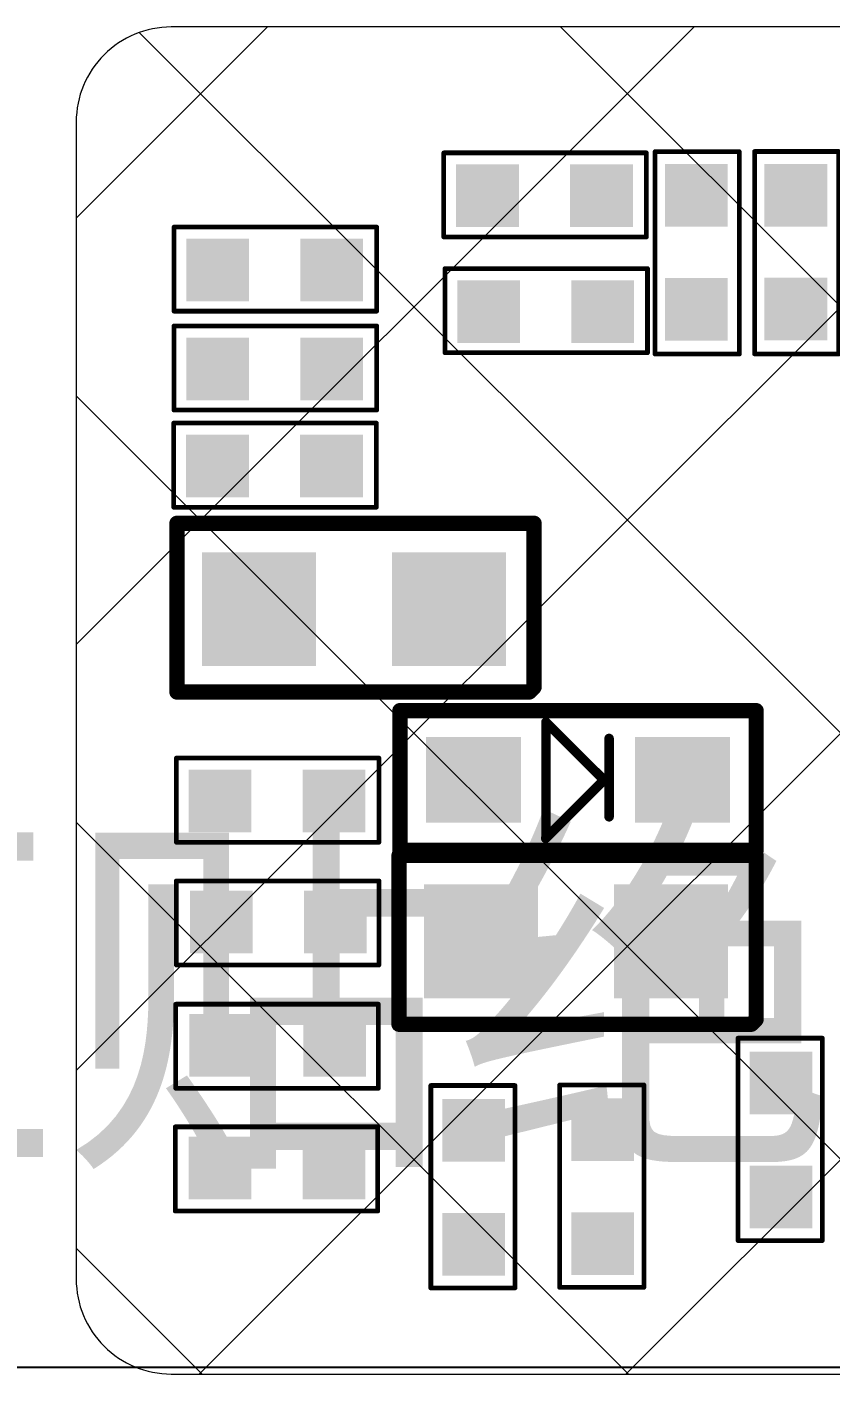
# Model space of a CAD drawing. Header units: millimetres. Extents: x 1167 to 2098, y -78 to 499.
# Drawn here: x 1906.16 to 1910.38, y 272.77 to 279.86 of the extents above; entities that cross this region are included whole.
import ezdxf

# ---------------------------------------------------------------- set-up
doc = ezdxf.new("R2010")
doc.units = ezdxf.units.MM
doc.layers.get('0').update_dxf_attribs({"lineweight": 5})
doc.layers.add('DIM', color=3, linetype='Continuous', lineweight=5)
doc.layers.add('MFPC', color=50, linetype='Continuous', lineweight=5)
for name, color, linetype in [('TOPLAYER', 1, 'Continuous'), ('TOPOVERLAY', 2, 'Continuous'), ('TOPPASTE', 8, 'Continuous'), ('TOPSOLDER', 216, 'Continuous')]:
    doc.layers.add(name, color=color, linetype=linetype)
doc.styles.add('RD', font='ROMAND.shx', dxfattribs={"width": 0.8})
doc.styles.add('宋体', font='')
doc.styles.get('宋体').set_extended_font_data('SimSun')
doc.dimstyles.new('DIM', dxfattribs={"dimtxt": 1.5, "dimasz": 0.8, "dimexe": 0, "dimexo": 0.5, "dimgap": 0.11, "dimtad": 0, "dimzin": 1, "dimdsep": 46, "dimtxsty": 'RD', "dimcen": 0, "dimclrd": 256, "dimclre": 256, "dimclrt": 256, "dimadec": 0, "dimazin": 0, "dimtm": 1e-09, "dimtfac": 1, "dimtofl": 0, "dimtmove": 0, "dimatfit": 3, "dimfxl": 1, "dimlwe": -1, "dimarcsym": 0})

# ---------------------------------------------------------------- blocks, each defined once
blk = doc.blocks.new('0201_4')
at = {"layer": 'TOPLAYER'}
for points in [[(0.164998, -0.165001), (0.164998, 0.165001), (-0.164998, -0.165001), (-0.164998, 0.165001)], [(0.764997, -0.165001), (0.764997, 0.165001), (0.435, -0.165001), (0.435, 0.165001)]]:
    blk.add_solid(points, dxfattribs=at)
at = {"layer": 'TOPOVERLAY', "const_width": 0.025001}
for points in [[(-0.23, -0.217), (-0.23, 0.225999)], [(-0.23, 0.225999), (-0.181, 0.225999)], [(-0.18, 0.225999), (0.836, 0.225999)], [(0.836, -0.217), (0.836, 0.225999)], [(-0.23, -0.217), (0.836, -0.217)]]:
    blk.add_lwpolyline(points, dxfattribs=at)
at = {"layer": 'TOPOVERLAY', "const_width": 0.012499}
for points in [[(-0.23625, 0.225999, 1), (-0.223749, 0.225999, 1)], [(-0.23625, 0.225999, 1), (-0.223749, 0.225999, 1)], [(-0.187251, 0.225999, 1), (-0.174749, 0.225999, 1)], [(-0.186251, 0.225999, 1), (-0.173749, 0.225999, 1)], [(0.829749, 0.225999, 1), (0.842251, 0.225999, 1)], [(0.829749, 0.225999, 1), (0.842251, 0.225999, 1)], [(-0.23625, -0.217, 1), (-0.223749, -0.217, 1)], [(-0.23625, -0.217, 1), (-0.223749, -0.217, 1)], [(0.829749, -0.217, 1), (0.842251, -0.217, 1)], [(0.829749, -0.217, 1), (0.842251, -0.217, 1)]]:
    blk.add_lwpolyline(points, format="xyb", close=True, dxfattribs=at)
at = {"layer": 'TOPPASTE'}
for points in [[(0.164998, -0.165001), (0.164998, 0.165001), (-0.164998, -0.165001), (-0.164998, 0.165001)], [(0.764997, -0.165001), (0.764997, 0.165001), (0.435, -0.165001), (0.435, 0.165001)]]:
    blk.add_solid(points, dxfattribs=at)
at = {"layer": 'TOPSOLDER'}
for points in [[(0.164998, -0.165001), (0.164998, 0.165001), (-0.164998, -0.165001), (-0.164998, 0.165001)], [(0.764997, -0.165001), (0.764997, 0.165001), (0.435, -0.165001), (0.435, 0.165001)]]:
    blk.add_solid(points, dxfattribs=at)
blk = doc.blocks.new('DIODE_SCHOTTKY_14')
at = {"layer": 'TOPLAYER'}
for points in [[(-0.249999, -0.224998), (0.249999, -0.224998), (-0.249999, 0.224998), (0.249999, 0.224998)], [(0.849998, -0.224998), (1.349997, -0.224998), (0.849998, 0.224998), (1.349997, 0.224998)]]:
    blk.add_solid(points, dxfattribs=at)
at = {"layer": 'TOPOVERLAY'}
for points, const_width in [([(-0.387835, 0.364609), (1.486865, 0.364609)], 0.08001), ([(-0.387835, -0.37039), (-0.387835, 0.364609)], 0.08001), ([(1.486865, -0.37039), (1.486865, 0.364609)], 0.08001), ([(0.380865, -0.30639), (0.380865, 0.304251)], 0.05), ([(0.380865, 0.304251), (0.686186, -0.001069)], 0.05), ([(0.713064, -0.19479), (0.713064, 0.218011)], 0.05), ([(0.379265, -0.30799), (0.686186, -0.001069)], 0.05), ([(-0.387835, -0.37039), (1.486865, -0.37039)], 0.08001)]:
    blk.add_lwpolyline(points, dxfattribs=dict(at, const_width=const_width))
for points, const_width in [([(-0.407838, 0.364609, 1), (-0.367833, 0.364609, 1)], 0.040005), ([(-0.407838, 0.364609, 1), (-0.367833, 0.364609, 1)], 0.040005), ([(1.466863, 0.364609, 1), (1.506868, 0.364609, 1)], 0.040005), ([(1.466863, 0.364609, 1), (1.506868, 0.364609, 1)], 0.040005), ([(0.368366, 0.304251, 1), (0.393365, 0.304251, 1)], 0.024999), ([(0.368366, 0.304251, 1), (0.393365, 0.304251, 1)], 0.024999), ([(0.700565, 0.218011, 1), (0.725564, 0.218011, 1)], 0.024999), ([(0.673687, -0.001069, 1), (0.698685, -0.001069, 1)], 0.024999), ([(0.673687, -0.001069, 1), (0.698685, -0.001069, 1)], 0.024999), ([(0.700565, -0.19479, 1), (0.725564, -0.19479, 1)], 0.024999), ([(0.366766, -0.30799, 1), (0.391765, -0.30799, 1)], 0.024999), ([(0.368366, -0.30639, 1), (0.393365, -0.30639, 1)], 0.024999), ([(-0.407838, -0.37039, 1), (-0.367833, -0.37039, 1)], 0.040005), ([(-0.407838, -0.37039, 1), (-0.367833, -0.37039, 1)], 0.040005), ([(1.466863, -0.37039, 1), (1.506868, -0.37039, 1)], 0.040005), ([(1.466863, -0.37039, 1), (1.506868, -0.37039, 1)], 0.040005)]:
    blk.add_lwpolyline(points, format="xyb", close=True, dxfattribs=dict(at, const_width=const_width))
at = {"layer": 'TOPPASTE'}
for points in [[(-0.249999, -0.224998), (0.249999, -0.224998), (-0.249999, 0.224998), (0.249999, 0.224998)], [(0.849998, -0.224998), (1.349997, -0.224998), (0.849998, 0.224998), (1.349997, 0.224998)]]:
    blk.add_solid(points, dxfattribs=at)
at = {"layer": 'TOPSOLDER'}
for points in [[(-0.249999, -0.224998), (0.249999, -0.224998), (-0.249999, 0.224998), (0.249999, 0.224998)], [(0.849998, -0.224998), (1.349997, -0.224998), (0.849998, 0.224998), (1.349997, 0.224998)]]:
    blk.add_solid(points, dxfattribs=at)
blk = doc.blocks.new('0402S_16')
at = {"layer": 'TOPLAYER'}
for points in [[(-0.248054, 0.305189), (-0.848053, 0.305189), (-0.248054, -0.29481), (-0.848053, -0.29481)], [(0.751944, 0.305189), (0.151945, 0.305189), (0.751944, -0.29481), (0.151945, -0.29481)]]:
    blk.add_solid(points, dxfattribs=at)
at = {"layer": 'TOPOVERLAY', "const_width": 0.08001}
for points in [[(-0.979853, 0.457589), (0.899747, 0.457589)], [(-0.979853, -0.431411), (-0.979853, 0.457589)], [(0.899747, -0.406011), (0.899747, 0.457589)], [(-0.979853, -0.431411), (0.874347, -0.431411)], [(0.874347, -0.431411), (0.899747, -0.406011)]]:
    blk.add_lwpolyline(points, dxfattribs=at)
at = {"layer": 'TOPOVERLAY', "const_width": 0.040005}
for points in [[(-0.999856, 0.457589, 1), (-0.959851, 0.457589, 1)], [(-0.999856, 0.457589, 1), (-0.959851, 0.457589, 1)], [(0.879744, 0.457589, 1), (0.919749, 0.457589, 1)], [(0.879744, 0.457589, 1), (0.919749, 0.457589, 1)], [(-0.999856, -0.431411, 1), (-0.959851, -0.431411, 1)], [(-0.999856, -0.431411, 1), (-0.959851, -0.431411, 1)], [(0.854344, -0.431411, 1), (0.894349, -0.431411, 1)], [(0.854344, -0.431411, 1), (0.894349, -0.431411, 1)], [(0.879744, -0.406011, 1), (0.919749, -0.406011, 1)], [(0.879744, -0.406011, 1), (0.919749, -0.406011, 1)]]:
    blk.add_lwpolyline(points, format="xyb", close=True, dxfattribs=at)
at = {"layer": 'TOPPASTE'}
for points in [[(-0.248054, 0.305189), (-0.848053, 0.305189), (-0.248054, -0.29481), (-0.848053, -0.29481)], [(0.751944, 0.305189), (0.151945, 0.305189), (0.751944, -0.29481), (0.151945, -0.29481)]]:
    blk.add_solid(points, dxfattribs=at)
at = {"layer": 'TOPSOLDER'}
for points in [[(-0.248054, 0.305189), (-0.848053, 0.305189), (-0.248054, -0.29481), (-0.848053, -0.29481)], [(0.751944, 0.305189), (0.151945, 0.305189), (0.751944, -0.29481), (0.151945, -0.29481)]]:
    blk.add_solid(points, dxfattribs=at)
blk = doc.blocks.new('0201_19')
at = {"layer": 'TOPLAYER'}
for points in [[(0.164998, -0.165001), (0.164998, 0.165001), (-0.164998, -0.165001), (-0.164998, 0.165001)], [(0.764997, -0.165001), (0.764997, 0.165001), (0.435, -0.165001), (0.435, 0.165001)]]:
    blk.add_solid(points, dxfattribs=at)
at = {"layer": 'TOPOVERLAY', "const_width": 0.025001}
for points in [[(-0.23, 0.225999), (-0.181, 0.225999)], [(-0.23, 0.225999), (-0.23, -0.217)], [(-0.18, 0.225999), (0.836, 0.225999)], [(0.836, 0.225999), (0.836, -0.217)], [(-0.23, -0.217), (0.836, -0.217)]]:
    blk.add_lwpolyline(points, dxfattribs=at)
at = {"layer": 'TOPOVERLAY', "const_width": 0.012499}
for points in [[(-0.23625, 0.225999, 1), (-0.223749, 0.225999, 1)], [(-0.23625, 0.225999, 1), (-0.223749, 0.225999, 1)], [(-0.187251, 0.225999, 1), (-0.174749, 0.225999, 1)], [(-0.186251, 0.225999, 1), (-0.173749, 0.225999, 1)], [(0.829749, 0.225999, 1), (0.842251, 0.225999, 1)], [(0.829749, 0.225999, 1), (0.842251, 0.225999, 1)], [(-0.23625, -0.217, 1), (-0.223749, -0.217, 1)], [(-0.23625, -0.217, 1), (-0.223749, -0.217, 1)], [(0.829749, -0.217, 1), (0.842251, -0.217, 1)], [(0.829749, -0.217, 1), (0.842251, -0.217, 1)]]:
    blk.add_lwpolyline(points, format="xyb", close=True, dxfattribs=at)
at = {"layer": 'TOPPASTE'}
for points in [[(0.164998, -0.165001), (0.164998, 0.165001), (-0.164998, -0.165001), (-0.164998, 0.165001)], [(0.764997, -0.165001), (0.764997, 0.165001), (0.435, -0.165001), (0.435, 0.165001)]]:
    blk.add_solid(points, dxfattribs=at)
at = {"layer": 'TOPSOLDER'}
for points in [[(0.164998, -0.165001), (0.164998, 0.165001), (-0.164998, -0.165001), (-0.164998, 0.165001)], [(0.764997, -0.165001), (0.764997, 0.165001), (0.435, -0.165001), (0.435, 0.165001)]]:
    blk.add_solid(points, dxfattribs=at)
blk = doc.blocks.new('0201_20')
at = {"layer": 'TOPLAYER'}
for points in [[(0.164998, -0.165001), (0.164998, 0.165001), (-0.164998, -0.165001), (-0.164998, 0.165001)], [(0.764997, -0.165001), (0.764997, 0.165001), (0.435, -0.165001), (0.435, 0.165001)]]:
    blk.add_solid(points, dxfattribs=at)
at = {"layer": 'TOPOVERLAY', "const_width": 0.025001}
for points in [[(-0.23, -0.217), (-0.23, 0.225999)], [(-0.181, 0.225999), (-0.23, 0.225999)], [(0.836, 0.225999), (-0.18, 0.225999)], [(0.836, -0.217), (0.836, 0.225999)], [(0.836, -0.217), (-0.23, -0.217)]]:
    blk.add_lwpolyline(points, dxfattribs=at)
at = {"layer": 'TOPOVERLAY', "const_width": 0.012499}
for points in [[(-0.23625, 0.225999, 1), (-0.223749, 0.225999, 1)], [(-0.23625, 0.225999, 1), (-0.223749, 0.225999, 1)], [(-0.187251, 0.225999, 1), (-0.174749, 0.225999, 1)], [(-0.186251, 0.225999, 1), (-0.173749, 0.225999, 1)], [(0.829749, 0.225999, 1), (0.842251, 0.225999, 1)], [(0.829749, 0.225999, 1), (0.842251, 0.225999, 1)], [(-0.23625, -0.217, 1), (-0.223749, -0.217, 1)], [(-0.23625, -0.217, 1), (-0.223749, -0.217, 1)], [(0.829749, -0.217, 1), (0.842251, -0.217, 1)], [(0.829749, -0.217, 1), (0.842251, -0.217, 1)]]:
    blk.add_lwpolyline(points, format="xyb", close=True, dxfattribs=at)
at = {"layer": 'TOPPASTE'}
for points in [[(0.164998, -0.165001), (0.164998, 0.165001), (-0.164998, -0.165001), (-0.164998, 0.165001)], [(0.764997, -0.165001), (0.764997, 0.165001), (0.435, -0.165001), (0.435, 0.165001)]]:
    blk.add_solid(points, dxfattribs=at)
at = {"layer": 'TOPSOLDER'}
for points in [[(0.164998, -0.165001), (0.164998, 0.165001), (-0.164998, -0.165001), (-0.164998, 0.165001)], [(0.764997, -0.165001), (0.764997, 0.165001), (0.435, -0.165001), (0.435, 0.165001)]]:
    blk.add_solid(points, dxfattribs=at)
blk = doc.blocks.new('0201_21')
at = {"layer": 'TOPLAYER'}
for points in [[(0.164998, -0.165001), (0.164998, 0.165001), (-0.164998, -0.165001), (-0.164998, 0.165001)], [(0.764997, -0.165001), (0.764997, 0.165001), (0.435, -0.165001), (0.435, 0.165001)]]:
    blk.add_solid(points, dxfattribs=at)
at = {"layer": 'TOPOVERLAY', "const_width": 0.025001}
for points in [[(-0.23, -0.217), (-0.23, 0.225999)], [(-0.181, 0.225999), (-0.23, 0.225999)], [(0.836, 0.225999), (-0.18, 0.225999)], [(0.836, -0.217), (0.836, 0.225999)], [(0.836, -0.217), (-0.23, -0.217)]]:
    blk.add_lwpolyline(points, dxfattribs=at)
at = {"layer": 'TOPOVERLAY', "const_width": 0.012499}
for points in [[(-0.23625, 0.225999, 1), (-0.223749, 0.225999, 1)], [(-0.23625, 0.225999, 1), (-0.223749, 0.225999, 1)], [(-0.187251, 0.225999, 1), (-0.174749, 0.225999, 1)], [(-0.186251, 0.225999, 1), (-0.173749, 0.225999, 1)], [(0.829749, 0.225999, 1), (0.842251, 0.225999, 1)], [(0.829749, 0.225999, 1), (0.842251, 0.225999, 1)], [(-0.23625, -0.217, 1), (-0.223749, -0.217, 1)], [(-0.23625, -0.217, 1), (-0.223749, -0.217, 1)], [(0.829749, -0.217, 1), (0.842251, -0.217, 1)], [(0.829749, -0.217, 1), (0.842251, -0.217, 1)]]:
    blk.add_lwpolyline(points, format="xyb", close=True, dxfattribs=at)
at = {"layer": 'TOPPASTE'}
for points in [[(0.164998, -0.165001), (0.164998, 0.165001), (-0.164998, -0.165001), (-0.164998, 0.165001)], [(0.764997, -0.165001), (0.764997, 0.165001), (0.435, -0.165001), (0.435, 0.165001)]]:
    blk.add_solid(points, dxfattribs=at)
at = {"layer": 'TOPSOLDER'}
for points in [[(0.164998, -0.165001), (0.164998, 0.165001), (-0.164998, -0.165001), (-0.164998, 0.165001)], [(0.764997, -0.165001), (0.764997, 0.165001), (0.435, -0.165001), (0.435, 0.165001)]]:
    blk.add_solid(points, dxfattribs=at)
blk = doc.blocks.new('0201_24')
at = {"layer": 'TOPLAYER'}
for points in [[(0.164998, -0.165001), (0.164998, 0.165001), (-0.164998, -0.165001), (-0.164998, 0.165001)], [(0.764997, -0.165001), (0.764997, 0.165001), (0.435, -0.165001), (0.435, 0.165001)]]:
    blk.add_solid(points, dxfattribs=at)
at = {"layer": 'TOPOVERLAY', "const_width": 0.025001}
for points in [[(-0.23, -0.217), (-0.23, 0.225999)], [(-0.181, 0.225999), (-0.23, 0.225999)], [(0.836, 0.225999), (-0.18, 0.225999)], [(0.836, -0.217), (0.836, 0.225999)], [(0.836, -0.217), (-0.23, -0.217)]]:
    blk.add_lwpolyline(points, dxfattribs=at)
at = {"layer": 'TOPOVERLAY', "const_width": 0.012499}
for points in [[(-0.23625, 0.225999, 1), (-0.223749, 0.225999, 1)], [(-0.23625, 0.225999, 1), (-0.223749, 0.225999, 1)], [(-0.187251, 0.225999, 1), (-0.174749, 0.225999, 1)], [(-0.186251, 0.225999, 1), (-0.173749, 0.225999, 1)], [(0.829749, 0.225999, 1), (0.842251, 0.225999, 1)], [(0.829749, 0.225999, 1), (0.842251, 0.225999, 1)], [(-0.23625, -0.217, 1), (-0.223749, -0.217, 1)], [(-0.23625, -0.217, 1), (-0.223749, -0.217, 1)], [(0.829749, -0.217, 1), (0.842251, -0.217, 1)], [(0.829749, -0.217, 1), (0.842251, -0.217, 1)]]:
    blk.add_lwpolyline(points, format="xyb", close=True, dxfattribs=at)
at = {"layer": 'TOPPASTE'}
for points in [[(0.164998, -0.165001), (0.164998, 0.165001), (-0.164998, -0.165001), (-0.164998, 0.165001)], [(0.764997, -0.165001), (0.764997, 0.165001), (0.435, -0.165001), (0.435, 0.165001)]]:
    blk.add_solid(points, dxfattribs=at)
at = {"layer": 'TOPSOLDER'}
for points in [[(0.164998, -0.165001), (0.164998, 0.165001), (-0.164998, -0.165001), (-0.164998, 0.165001)], [(0.764997, -0.165001), (0.764997, 0.165001), (0.435, -0.165001), (0.435, 0.165001)]]:
    blk.add_solid(points, dxfattribs=at)
blk = doc.blocks.new('0201_25')
at = {"layer": 'TOPLAYER'}
for points in [[(0.164998, -0.165001), (0.164998, 0.165001), (-0.164998, -0.165001), (-0.164998, 0.165001)], [(0.764997, -0.165001), (0.764997, 0.165001), (0.435, -0.165001), (0.435, 0.165001)]]:
    blk.add_solid(points, dxfattribs=at)
at = {"layer": 'TOPOVERLAY', "const_width": 0.025001}
for points in [[(-0.181, 0.225999), (-0.23, 0.225999)], [(-0.23, -0.217), (-0.23, 0.225999)], [(0.836, 0.225999), (-0.18, 0.225999)], [(0.836, -0.217), (0.836, 0.225999)], [(0.836, -0.217), (-0.23, -0.217)]]:
    blk.add_lwpolyline(points, dxfattribs=at)
at = {"layer": 'TOPOVERLAY', "const_width": 0.012499}
for points in [[(-0.23625, 0.225999, 1), (-0.223749, 0.225999, 1)], [(-0.23625, 0.225999, 1), (-0.223749, 0.225999, 1)], [(-0.187251, 0.225999, 1), (-0.174749, 0.225999, 1)], [(-0.186251, 0.225999, 1), (-0.173749, 0.225999, 1)], [(0.829749, 0.225999, 1), (0.842251, 0.225999, 1)], [(0.829749, 0.225999, 1), (0.842251, 0.225999, 1)], [(-0.23625, -0.217, 1), (-0.223749, -0.217, 1)], [(-0.23625, -0.217, 1), (-0.223749, -0.217, 1)], [(0.829749, -0.217, 1), (0.842251, -0.217, 1)], [(0.829749, -0.217, 1), (0.842251, -0.217, 1)]]:
    blk.add_lwpolyline(points, format="xyb", close=True, dxfattribs=at)
at = {"layer": 'TOPPASTE'}
for points in [[(0.164998, -0.165001), (0.164998, 0.165001), (-0.164998, -0.165001), (-0.164998, 0.165001)], [(0.764997, -0.165001), (0.764997, 0.165001), (0.435, -0.165001), (0.435, 0.165001)]]:
    blk.add_solid(points, dxfattribs=at)
at = {"layer": 'TOPSOLDER'}
for points in [[(0.164998, -0.165001), (0.164998, 0.165001), (-0.164998, -0.165001), (-0.164998, 0.165001)], [(0.764997, -0.165001), (0.764997, 0.165001), (0.435, -0.165001), (0.435, 0.165001)]]:
    blk.add_solid(points, dxfattribs=at)
blk = doc.blocks.new('0201_26')
at = {"layer": 'TOPLAYER'}
for points in [[(0.164998, -0.165001), (0.164998, 0.165001), (-0.164998, -0.165001), (-0.164998, 0.165001)], [(0.764997, -0.165001), (0.764997, 0.165001), (0.435, -0.165001), (0.435, 0.165001)]]:
    blk.add_solid(points, dxfattribs=at)
at = {"layer": 'TOPOVERLAY', "const_width": 0.025001}
for points in [[(-0.181, 0.225999), (-0.23, 0.225999)], [(-0.23, -0.217), (-0.23, 0.225999)], [(0.836, 0.225999), (-0.18, 0.225999)], [(0.836, -0.217), (0.836, 0.225999)], [(0.836, -0.217), (-0.23, -0.217)]]:
    blk.add_lwpolyline(points, dxfattribs=at)
at = {"layer": 'TOPOVERLAY', "const_width": 0.012499}
for points in [[(-0.23625, 0.225999, 1), (-0.223749, 0.225999, 1)], [(-0.23625, 0.225999, 1), (-0.223749, 0.225999, 1)], [(-0.187251, 0.225999, 1), (-0.174749, 0.225999, 1)], [(-0.186251, 0.225999, 1), (-0.173749, 0.225999, 1)], [(0.829749, 0.225999, 1), (0.842251, 0.225999, 1)], [(0.829749, 0.225999, 1), (0.842251, 0.225999, 1)], [(-0.23625, -0.217, 1), (-0.223749, -0.217, 1)], [(-0.23625, -0.217, 1), (-0.223749, -0.217, 1)], [(0.829749, -0.217, 1), (0.842251, -0.217, 1)], [(0.829749, -0.217, 1), (0.842251, -0.217, 1)]]:
    blk.add_lwpolyline(points, format="xyb", close=True, dxfattribs=at)
at = {"layer": 'TOPPASTE'}
for points in [[(0.164998, -0.165001), (0.164998, 0.165001), (-0.164998, -0.165001), (-0.164998, 0.165001)], [(0.764997, -0.165001), (0.764997, 0.165001), (0.435, -0.165001), (0.435, 0.165001)]]:
    blk.add_solid(points, dxfattribs=at)
at = {"layer": 'TOPSOLDER'}
for points in [[(0.164998, -0.165001), (0.164998, 0.165001), (-0.164998, -0.165001), (-0.164998, 0.165001)], [(0.764997, -0.165001), (0.764997, 0.165001), (0.435, -0.165001), (0.435, 0.165001)]]:
    blk.add_solid(points, dxfattribs=at)
blk = doc.blocks.new('0201_27')
at = {"layer": 'TOPLAYER'}
for points in [[(0.164998, -0.165001), (0.164998, 0.165001), (-0.164998, -0.165001), (-0.164998, 0.165001)], [(0.764997, -0.165001), (0.764997, 0.165001), (0.435, -0.165001), (0.435, 0.165001)]]:
    blk.add_solid(points, dxfattribs=at)
at = {"layer": 'TOPOVERLAY', "const_width": 0.025001}
for points in [[(-0.23, 0.225999), (-0.181, 0.225999)], [(-0.23, 0.225999), (-0.23, -0.217)], [(-0.18, 0.225999), (0.836, 0.225999)], [(0.836, 0.225999), (0.836, -0.217)], [(-0.23, -0.217), (0.836, -0.217)]]:
    blk.add_lwpolyline(points, dxfattribs=at)
at = {"layer": 'TOPOVERLAY', "const_width": 0.012499}
for points in [[(-0.23625, 0.225999, 1), (-0.223749, 0.225999, 1)], [(-0.23625, 0.225999, 1), (-0.223749, 0.225999, 1)], [(-0.187251, 0.225999, 1), (-0.174749, 0.225999, 1)], [(-0.186251, 0.225999, 1), (-0.173749, 0.225999, 1)], [(0.829749, 0.225999, 1), (0.842251, 0.225999, 1)], [(0.829749, 0.225999, 1), (0.842251, 0.225999, 1)], [(-0.23625, -0.217, 1), (-0.223749, -0.217, 1)], [(-0.23625, -0.217, 1), (-0.223749, -0.217, 1)], [(0.829749, -0.217, 1), (0.842251, -0.217, 1)], [(0.829749, -0.217, 1), (0.842251, -0.217, 1)]]:
    blk.add_lwpolyline(points, format="xyb", close=True, dxfattribs=at)
at = {"layer": 'TOPPASTE'}
for points in [[(0.164998, -0.165001), (0.164998, 0.165001), (-0.164998, -0.165001), (-0.164998, 0.165001)], [(0.764997, -0.165001), (0.764997, 0.165001), (0.435, -0.165001), (0.435, 0.165001)]]:
    blk.add_solid(points, dxfattribs=at)
at = {"layer": 'TOPSOLDER'}
for points in [[(0.164998, -0.165001), (0.164998, 0.165001), (-0.164998, -0.165001), (-0.164998, 0.165001)], [(0.764997, -0.165001), (0.764997, 0.165001), (0.435, -0.165001), (0.435, 0.165001)]]:
    blk.add_solid(points, dxfattribs=at)
blk = doc.blocks.new('0201_28')
at = {"layer": 'TOPLAYER'}
for points in [[(0.164998, -0.165001), (0.164998, 0.165001), (-0.164998, -0.165001), (-0.164998, 0.165001)], [(0.764997, -0.165001), (0.764997, 0.165001), (0.435, -0.165001), (0.435, 0.165001)]]:
    blk.add_solid(points, dxfattribs=at)
at = {"layer": 'TOPOVERLAY', "const_width": 0.025001}
for points in [[(-0.23, 0.225999), (-0.181, 0.225999)], [(-0.23, 0.225999), (-0.23, -0.217)], [(-0.18, 0.225999), (0.836, 0.225999)], [(0.836, 0.225999), (0.836, -0.217)], [(-0.23, -0.217), (0.836, -0.217)]]:
    blk.add_lwpolyline(points, dxfattribs=at)
at = {"layer": 'TOPOVERLAY', "const_width": 0.012499}
for points in [[(-0.23625, 0.225999, 1), (-0.223749, 0.225999, 1)], [(-0.23625, 0.225999, 1), (-0.223749, 0.225999, 1)], [(-0.187251, 0.225999, 1), (-0.174749, 0.225999, 1)], [(-0.186251, 0.225999, 1), (-0.173749, 0.225999, 1)], [(0.829749, 0.225999, 1), (0.842251, 0.225999, 1)], [(0.829749, 0.225999, 1), (0.842251, 0.225999, 1)], [(-0.23625, -0.217, 1), (-0.223749, -0.217, 1)], [(-0.23625, -0.217, 1), (-0.223749, -0.217, 1)], [(0.829749, -0.217, 1), (0.842251, -0.217, 1)], [(0.829749, -0.217, 1), (0.842251, -0.217, 1)]]:
    blk.add_lwpolyline(points, format="xyb", close=True, dxfattribs=at)
at = {"layer": 'TOPPASTE'}
for points in [[(0.164998, -0.165001), (0.164998, 0.165001), (-0.164998, -0.165001), (-0.164998, 0.165001)], [(0.764997, -0.165001), (0.764997, 0.165001), (0.435, -0.165001), (0.435, 0.165001)]]:
    blk.add_solid(points, dxfattribs=at)
at = {"layer": 'TOPSOLDER'}
for points in [[(0.164998, -0.165001), (0.164998, 0.165001), (-0.164998, -0.165001), (-0.164998, 0.165001)], [(0.764997, -0.165001), (0.764997, 0.165001), (0.435, -0.165001), (0.435, 0.165001)]]:
    blk.add_solid(points, dxfattribs=at)
blk = doc.blocks.new('0201_29')
at = {"layer": 'TOPLAYER'}
for points in [[(0.164998, -0.165001), (0.164998, 0.165001), (-0.164998, -0.165001), (-0.164998, 0.165001)], [(0.764997, -0.165001), (0.764997, 0.165001), (0.435, -0.165001), (0.435, 0.165001)]]:
    blk.add_solid(points, dxfattribs=at)
at = {"layer": 'TOPOVERLAY', "const_width": 0.025001}
for points in [[(-0.23, 0.225999), (-0.181, 0.225999)], [(-0.23, -0.217), (-0.23, 0.225999)], [(-0.18, 0.225999), (0.836, 0.225999)], [(0.836, -0.217), (0.836, 0.225999)], [(-0.23, -0.217), (0.836, -0.217)]]:
    blk.add_lwpolyline(points, dxfattribs=at)
at = {"layer": 'TOPOVERLAY', "const_width": 0.012499}
for points in [[(-0.23625, 0.225999, 1), (-0.223749, 0.225999, 1)], [(-0.23625, 0.225999, 1), (-0.223749, 0.225999, 1)], [(-0.187251, 0.225999, 1), (-0.174749, 0.225999, 1)], [(-0.186251, 0.225999, 1), (-0.173749, 0.225999, 1)], [(0.829749, 0.225999, 1), (0.842251, 0.225999, 1)], [(0.829749, 0.225999, 1), (0.842251, 0.225999, 1)], [(-0.23625, -0.217, 1), (-0.223749, -0.217, 1)], [(-0.23625, -0.217, 1), (-0.223749, -0.217, 1)], [(0.829749, -0.217, 1), (0.842251, -0.217, 1)], [(0.829749, -0.217, 1), (0.842251, -0.217, 1)]]:
    blk.add_lwpolyline(points, format="xyb", close=True, dxfattribs=at)
at = {"layer": 'TOPPASTE'}
for points in [[(0.164998, -0.165001), (0.164998, 0.165001), (-0.164998, -0.165001), (-0.164998, 0.165001)], [(0.764997, -0.165001), (0.764997, 0.165001), (0.435, -0.165001), (0.435, 0.165001)]]:
    blk.add_solid(points, dxfattribs=at)
at = {"layer": 'TOPSOLDER'}
for points in [[(0.164998, -0.165001), (0.164998, 0.165001), (-0.164998, -0.165001), (-0.164998, 0.165001)], [(0.764997, -0.165001), (0.764997, 0.165001), (0.435, -0.165001), (0.435, 0.165001)]]:
    blk.add_solid(points, dxfattribs=at)
blk = doc.blocks.new('0402S_30')
at = {"layer": 'TOPLAYER'}
for points in [[(-0.248054, 0.305189), (-0.848053, 0.305189), (-0.248054, -0.29481), (-0.848053, -0.29481)], [(0.751944, 0.305189), (0.151945, 0.305189), (0.751944, -0.29481), (0.151945, -0.29481)]]:
    blk.add_solid(points, dxfattribs=at)
at = {"layer": 'TOPOVERLAY', "const_width": 0.08001}
for points in [[(-0.979853, 0.457589), (0.899747, 0.457589)], [(-0.979853, -0.431411), (-0.979853, 0.457589)], [(0.899747, -0.406011), (0.899747, 0.457589)], [(-0.979853, -0.431411), (0.874347, -0.431411)], [(0.874347, -0.431411), (0.899747, -0.406011)]]:
    blk.add_lwpolyline(points, dxfattribs=at)
at = {"layer": 'TOPOVERLAY', "const_width": 0.040005}
for points in [[(-0.999856, 0.457589, 1), (-0.959851, 0.457589, 1)], [(-0.999856, 0.457589, 1), (-0.959851, 0.457589, 1)], [(0.879744, 0.457589, 1), (0.919749, 0.457589, 1)], [(0.879744, 0.457589, 1), (0.919749, 0.457589, 1)], [(-0.999856, -0.431411, 1), (-0.959851, -0.431411, 1)], [(-0.999856, -0.431411, 1), (-0.959851, -0.431411, 1)], [(0.854344, -0.431411, 1), (0.894349, -0.431411, 1)], [(0.854344, -0.431411, 1), (0.894349, -0.431411, 1)], [(0.879744, -0.406011, 1), (0.919749, -0.406011, 1)], [(0.879744, -0.406011, 1), (0.919749, -0.406011, 1)]]:
    blk.add_lwpolyline(points, format="xyb", close=True, dxfattribs=at)
at = {"layer": 'TOPPASTE'}
for points in [[(-0.248054, 0.305189), (-0.848053, 0.305189), (-0.248054, -0.29481), (-0.848053, -0.29481)], [(0.751944, 0.305189), (0.151945, 0.305189), (0.751944, -0.29481), (0.151945, -0.29481)]]:
    blk.add_solid(points, dxfattribs=at)
at = {"layer": 'TOPSOLDER'}
for points in [[(-0.248054, 0.305189), (-0.848053, 0.305189), (-0.248054, -0.29481), (-0.848053, -0.29481)], [(0.751944, 0.305189), (0.151945, 0.305189), (0.751944, -0.29481), (0.151945, -0.29481)]]:
    blk.add_solid(points, dxfattribs=at)
blk = doc.blocks.new('0201_31')
at = {"layer": 'TOPLAYER'}
for points in [[(0.164998, -0.165001), (0.164998, 0.165001), (-0.164998, -0.165001), (-0.164998, 0.165001)], [(0.764997, -0.165001), (0.764997, 0.165001), (0.435, -0.165001), (0.435, 0.165001)]]:
    blk.add_solid(points, dxfattribs=at)
at = {"layer": 'TOPOVERLAY', "const_width": 0.025001}
for points in [[(-0.181, 0.225999), (-0.23, 0.225999)], [(-0.23, -0.217), (-0.23, 0.225999)], [(0.836, 0.225999), (-0.18, 0.225999)], [(0.836, -0.217), (0.836, 0.225999)], [(0.836, -0.217), (-0.23, -0.217)]]:
    blk.add_lwpolyline(points, dxfattribs=at)
at = {"layer": 'TOPOVERLAY', "const_width": 0.012499}
for points in [[(-0.23625, 0.225999, 1), (-0.223749, 0.225999, 1)], [(-0.23625, 0.225999, 1), (-0.223749, 0.225999, 1)], [(-0.187251, 0.225999, 1), (-0.174749, 0.225999, 1)], [(-0.186251, 0.225999, 1), (-0.173749, 0.225999, 1)], [(0.829749, 0.225999, 1), (0.842251, 0.225999, 1)], [(0.829749, 0.225999, 1), (0.842251, 0.225999, 1)], [(-0.23625, -0.217, 1), (-0.223749, -0.217, 1)], [(-0.23625, -0.217, 1), (-0.223749, -0.217, 1)], [(0.829749, -0.217, 1), (0.842251, -0.217, 1)], [(0.829749, -0.217, 1), (0.842251, -0.217, 1)]]:
    blk.add_lwpolyline(points, format="xyb", close=True, dxfattribs=at)
at = {"layer": 'TOPPASTE'}
for points in [[(0.164998, -0.165001), (0.164998, 0.165001), (-0.164998, -0.165001), (-0.164998, 0.165001)], [(0.764997, -0.165001), (0.764997, 0.165001), (0.435, -0.165001), (0.435, 0.165001)]]:
    blk.add_solid(points, dxfattribs=at)
at = {"layer": 'TOPSOLDER'}
for points in [[(0.164998, -0.165001), (0.164998, 0.165001), (-0.164998, -0.165001), (-0.164998, 0.165001)], [(0.764997, -0.165001), (0.764997, 0.165001), (0.435, -0.165001), (0.435, 0.165001)]]:
    blk.add_solid(points, dxfattribs=at)
blk = doc.blocks.new('0201_32')
at = {"layer": 'TOPLAYER'}
for points in [[(0.164998, -0.165001), (0.164998, 0.165001), (-0.164998, -0.165001), (-0.164998, 0.165001)], [(0.764997, -0.165001), (0.764997, 0.165001), (0.435, -0.165001), (0.435, 0.165001)]]:
    blk.add_solid(points, dxfattribs=at)
at = {"layer": 'TOPOVERLAY', "const_width": 0.025001}
for points in [[(-0.23, 0.225999), (-0.23, -0.217)], [(-0.181, 0.225999), (-0.23, 0.225999)], [(0.836, 0.225999), (-0.18, 0.225999)], [(0.836, 0.225999), (0.836, -0.217)], [(0.836, -0.217), (-0.23, -0.217)]]:
    blk.add_lwpolyline(points, dxfattribs=at)
at = {"layer": 'TOPOVERLAY', "const_width": 0.012499}
for points in [[(-0.23625, 0.225999, 1), (-0.223749, 0.225999, 1)], [(-0.23625, 0.225999, 1), (-0.223749, 0.225999, 1)], [(-0.187251, 0.225999, 1), (-0.174749, 0.225999, 1)], [(-0.186251, 0.225999, 1), (-0.173749, 0.225999, 1)], [(0.829749, 0.225999, 1), (0.842251, 0.225999, 1)], [(0.829749, 0.225999, 1), (0.842251, 0.225999, 1)], [(-0.23625, -0.217, 1), (-0.223749, -0.217, 1)], [(-0.23625, -0.217, 1), (-0.223749, -0.217, 1)], [(0.829749, -0.217, 1), (0.842251, -0.217, 1)], [(0.829749, -0.217, 1), (0.842251, -0.217, 1)]]:
    blk.add_lwpolyline(points, format="xyb", close=True, dxfattribs=at)
at = {"layer": 'TOPPASTE'}
for points in [[(0.164998, -0.165001), (0.164998, 0.165001), (-0.164998, -0.165001), (-0.164998, 0.165001)], [(0.764997, -0.165001), (0.764997, 0.165001), (0.435, -0.165001), (0.435, 0.165001)]]:
    blk.add_solid(points, dxfattribs=at)
at = {"layer": 'TOPSOLDER'}
for points in [[(0.164998, -0.165001), (0.164998, 0.165001), (-0.164998, -0.165001), (-0.164998, 0.165001)], [(0.764997, -0.165001), (0.764997, 0.165001), (0.435, -0.165001), (0.435, 0.165001)]]:
    blk.add_solid(points, dxfattribs=at)
blk = doc.blocks.new('0201_33')
at = {"layer": 'TOPLAYER'}
for points in [[(0.164998, -0.165001), (0.164998, 0.165001), (-0.164998, -0.165001), (-0.164998, 0.165001)], [(0.764997, -0.165001), (0.764997, 0.165001), (0.435, -0.165001), (0.435, 0.165001)]]:
    blk.add_solid(points, dxfattribs=at)
at = {"layer": 'TOPOVERLAY', "const_width": 0.025001}
for points in [[(-0.23, 0.225999), (-0.23, -0.217)], [(-0.181, 0.225999), (-0.23, 0.225999)], [(0.836, 0.225999), (-0.18, 0.225999)], [(0.836, 0.225999), (0.836, -0.217)], [(0.836, -0.217), (-0.23, -0.217)]]:
    blk.add_lwpolyline(points, dxfattribs=at)
at = {"layer": 'TOPOVERLAY', "const_width": 0.012499}
for points in [[(-0.23625, 0.225999, 1), (-0.223749, 0.225999, 1)], [(-0.23625, 0.225999, 1), (-0.223749, 0.225999, 1)], [(-0.187251, 0.225999, 1), (-0.174749, 0.225999, 1)], [(-0.186251, 0.225999, 1), (-0.173749, 0.225999, 1)], [(0.829749, 0.225999, 1), (0.842251, 0.225999, 1)], [(0.829749, 0.225999, 1), (0.842251, 0.225999, 1)], [(-0.23625, -0.217, 1), (-0.223749, -0.217, 1)], [(-0.23625, -0.217, 1), (-0.223749, -0.217, 1)], [(0.829749, -0.217, 1), (0.842251, -0.217, 1)], [(0.829749, -0.217, 1), (0.842251, -0.217, 1)]]:
    blk.add_lwpolyline(points, format="xyb", close=True, dxfattribs=at)
at = {"layer": 'TOPPASTE'}
for points in [[(0.164998, -0.165001), (0.164998, 0.165001), (-0.164998, -0.165001), (-0.164998, 0.165001)], [(0.764997, -0.165001), (0.764997, 0.165001), (0.435, -0.165001), (0.435, 0.165001)]]:
    blk.add_solid(points, dxfattribs=at)
at = {"layer": 'TOPSOLDER'}
for points in [[(0.164998, -0.165001), (0.164998, 0.165001), (-0.164998, -0.165001), (-0.164998, 0.165001)], [(0.764997, -0.165001), (0.764997, 0.165001), (0.435, -0.165001), (0.435, 0.165001)]]:
    blk.add_solid(points, dxfattribs=at)
blk = doc.blocks.new('0201_34')
at = {"layer": 'TOPLAYER'}
for points in [[(0.164998, -0.165001), (0.164998, 0.165001), (-0.164998, -0.165001), (-0.164998, 0.165001)], [(0.764997, -0.165001), (0.764997, 0.165001), (0.435, -0.165001), (0.435, 0.165001)]]:
    blk.add_solid(points, dxfattribs=at)
at = {"layer": 'TOPOVERLAY', "const_width": 0.025001}
for points in [[(-0.23, -0.217), (-0.23, 0.225999)], [(-0.181, 0.225999), (-0.23, 0.225999)], [(0.836, 0.225999), (-0.18, 0.225999)], [(0.836, -0.217), (0.836, 0.225999)], [(0.836, -0.217), (-0.23, -0.217)]]:
    blk.add_lwpolyline(points, dxfattribs=at)
at = {"layer": 'TOPOVERLAY', "const_width": 0.012499}
for points in [[(-0.23625, 0.225999, 1), (-0.223749, 0.225999, 1)], [(-0.23625, 0.225999, 1), (-0.223749, 0.225999, 1)], [(-0.187251, 0.225999, 1), (-0.174749, 0.225999, 1)], [(-0.186251, 0.225999, 1), (-0.173749, 0.225999, 1)], [(0.829749, 0.225999, 1), (0.842251, 0.225999, 1)], [(0.829749, 0.225999, 1), (0.842251, 0.225999, 1)], [(-0.23625, -0.217, 1), (-0.223749, -0.217, 1)], [(-0.23625, -0.217, 1), (-0.223749, -0.217, 1)], [(0.829749, -0.217, 1), (0.842251, -0.217, 1)], [(0.829749, -0.217, 1), (0.842251, -0.217, 1)]]:
    blk.add_lwpolyline(points, format="xyb", close=True, dxfattribs=at)
at = {"layer": 'TOPPASTE'}
for points in [[(0.164998, -0.165001), (0.164998, 0.165001), (-0.164998, -0.165001), (-0.164998, 0.165001)], [(0.764997, -0.165001), (0.764997, 0.165001), (0.435, -0.165001), (0.435, 0.165001)]]:
    blk.add_solid(points, dxfattribs=at)
at = {"layer": 'TOPSOLDER'}
for points in [[(0.164998, -0.165001), (0.164998, 0.165001), (-0.164998, -0.165001), (-0.164998, 0.165001)], [(0.764997, -0.165001), (0.764997, 0.165001), (0.435, -0.165001), (0.435, 0.165001)]]:
    blk.add_solid(points, dxfattribs=at)

msp = doc.modelspace()

# ---------------------------------------------------------------- hatches: boundary and pattern name
at = {"layer": 'MFPC', "lineweight": 5}
h = msp.add_hatch(dxfattribs=at)
h.set_pattern_fill('ANSI37', color=1, scale=0.5, style=0)
h.set_pattern_definition([(45, (531.9697, 0), (-1.122532, 1.122532), []), (135, (531.9697, 0), (-1.122532, -1.122532), [])])
edge = h.paths.add_edge_path()
edge.add_arc((1908.9767, 272.3698), 10.2915, 5.26819, 45.58002)
edge.add_arc((1915.8299, 279.3632), 0.5, 45.58002, 90)
edge.add_line((1915.8299, 279.8632), (1906.9177, 279.8632))
edge.add_arc((1906.9177, 279.3632), 0.5, 90, 180)
edge.add_line((1906.4177, 279.3632), (1906.4177, 273.2689))
edge.add_arc((1906.9177, 273.2689), 0.5, 180, 270)
edge.add_line((1906.9177, 272.7689), (1918.7269, 272.7689))
edge.add_arc((1918.7269, 273.2689), 0.5, 270, 365.26819)

# ---------------------------------------------------------------- linework, layer by layer
at = {"layer": 'MFPC', "color": 1, "lineweight": 5}
msp.add_lwpolyline([(1919.2247, 273.3148, 0.17773), (1916.1799, 279.7203, 0.196283), (1915.8299, 279.8632), (1906.9177, 279.8632, 0.414214), (1906.4177, 279.3632), (1906.4177, 273.2689, 0.414214), (1906.9177, 272.7689), (1918.7269, 272.7689, 0.441408)], format="xyb", close=True, dxfattribs=at)

# ---------------------------------------------------------------- block references
for name, p in [('0201_4', (1908.582, 278.9742)), ('0201_29', (1907.1626, 278.5835)), ('0201_21', (1908.5881, 278.3646)), ('0201_19', (1907.1626, 278.0626)), ('0201_20', (1907.1611, 277.5509)), ('0402S_30', (1907.9275, 276.7919)), ('DIODE_SCHOTTKY_14', (1908.5089, 275.8982)), ('0201_34', (1907.1747, 275.7866)), ('0402S_16', (1909.0961, 275.0422))]:
    msp.add_blockref(name, p)
for name, p, rotation in [('0201_26', (1909.6809, 278.9764), 270), ('0201_25', (1910.2046, 278.9773), 270), ('0201_24', (1907.7807, 275.149), 180), ('0201_31', (1907.7776, 274.4996), 180), ('0201_32', (1910.1268, 273.7017), 90), ('0201_28', (1908.5097, 273.4522), 90), ('0201_27', (1909.188, 273.4551), 90), ('0201_33', (1907.7747, 273.8536), 180)]:
    msp.add_blockref(name, p, dxfattribs=dict(rotation=rotation))

# ---------------------------------------------------------------- texts
at = {"layer": 'DIM', "color": 3, "insert": (1914.5257, 275.5141), "char_height": 1.5, "width": 23.823613, "attachment_point": 3, "style": '宋体'}
msp.add_mtext('器件区贴绝缘胶', dxfattribs=at)

# ---------------------------------------------------------------- leaders
at = {"layer": 'DIM', "color": 3, "lineweight": 5}
msp.add_leader([(1895.4491, 275.9394), (1899.9621, 272.8043), (1914.2994, 272.8043)], dimstyle='DIM', override={"dimgap": 0.11, "dimtad": 0}, dxfattribs=at)

doc.saveas('drawing.dxf')
